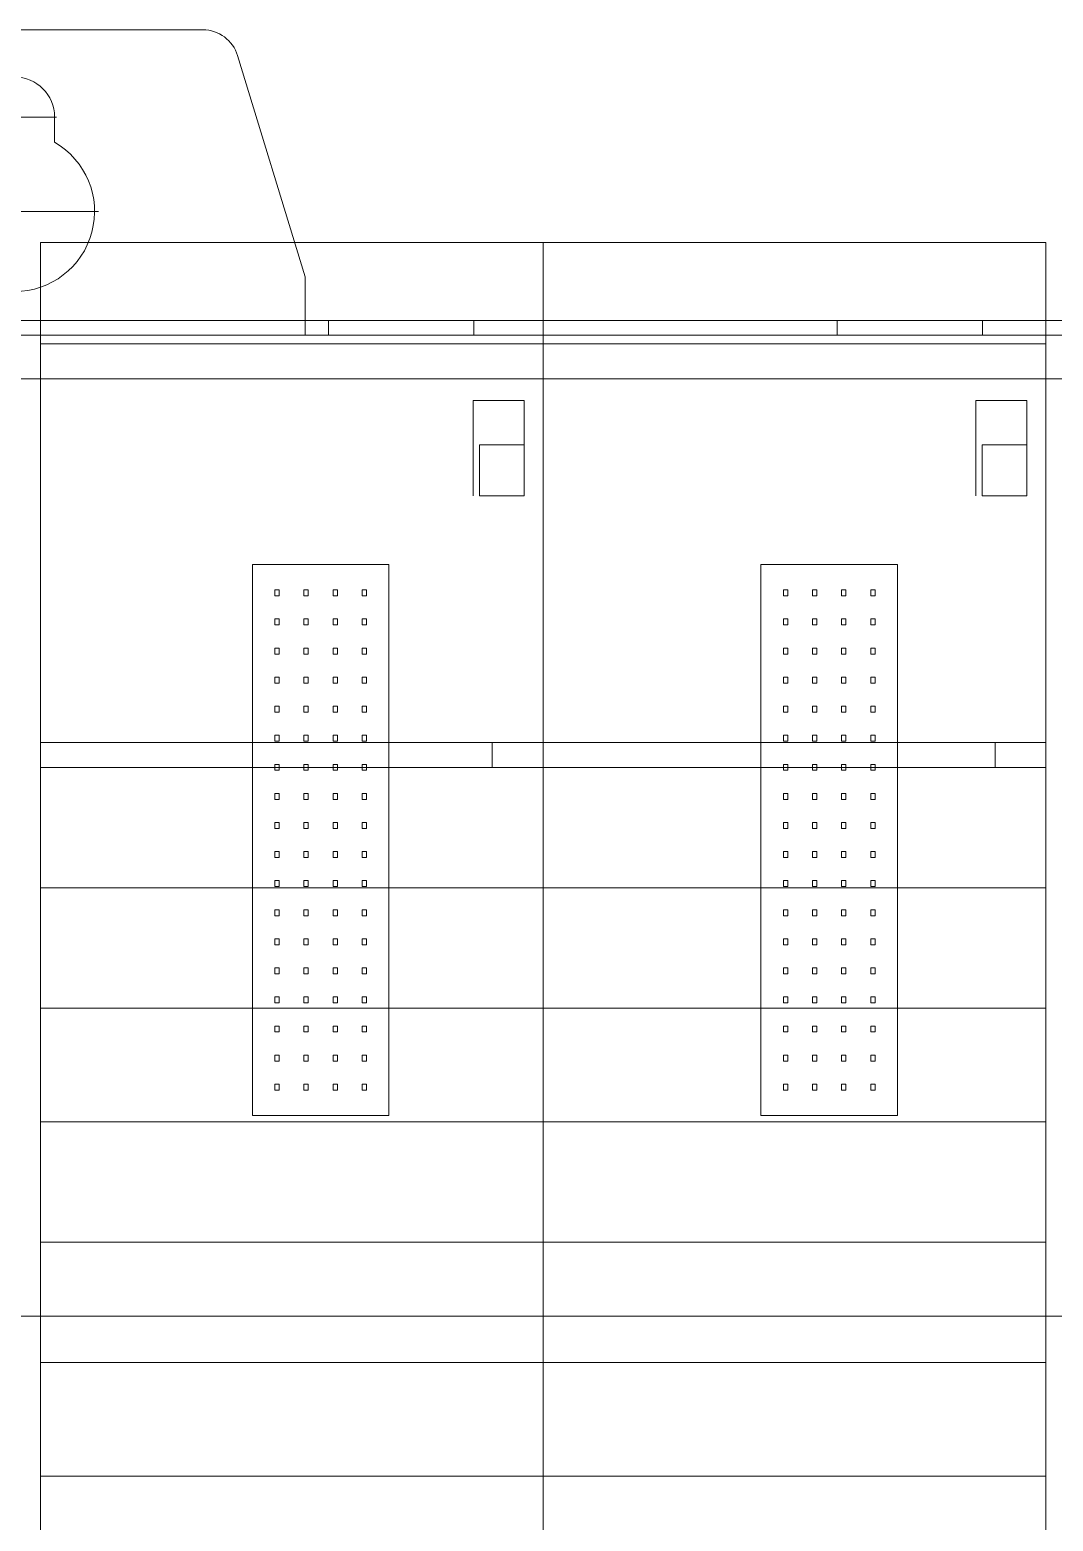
# Model space of a CAD drawing. Header units: millimetres. Extents: x 0 to 3780, y 0 to 2673.
# Drawn here: x 529.9 to 600.3, y 525 to 627.6 of the extents above; entities that cross this region are included whole.
import ezdxf

# ---------------------------------------------------------------- set-up
doc = ezdxf.new("R2010")
doc.units = ezdxf.units.MM
for name, color, linetype, lineweight in [('AM_0', 7, 'Continuous', 5), ('AM_7', 7, 'Continuous', 5), ('AM_9', 6, 'Continuous', 5)]:
    doc.layers.add(name, color=color, linetype=linetype, lineweight=lineweight)

msp = doc.modelspace()

# ---------------------------------------------------------------- linework, layer by layer
at = {"lineweight": 0}
for p, q in [((565.21, 612.95), (530.61, 612.95)), ((599.81, 612.95), (565.21, 612.95)), ((530.61, 605.98), (565.21, 605.98)), ((565.21, 605.98), (599.81, 605.98)), ((560.39, 595.53), (560.39, 602.07)), ((563.9, 602.07), (560.39, 602.07)), ((563.9, 599.03), (563.9, 602.07)), ((594.99, 595.53), (594.99, 602.07)), ((598.5, 602.07), (594.99, 602.07)), ((598.5, 599.03), (598.5, 602.07)), ((560.83, 599.03), (563.9, 599.03)), ((560.83, 599.03), (560.83, 595.53)), ((563.9, 595.53), (563.9, 599.03)), ((595.43, 599.03), (598.5, 599.03)), ((595.43, 599.03), (595.43, 595.53)), ((598.5, 595.53), (598.5, 599.03)), ((560.83, 595.53), (563.9, 595.53)), ((595.43, 595.53), (598.5, 595.53)), ((530.61, 578.56), (565.21, 578.56)), ((561.71, 576.83), (561.71, 578.56)), ((565.21, 578.56), (599.81, 578.56)), ((596.31, 576.83), (596.31, 578.56)), ((530.61, 576.83), (565.21, 576.83)), ((565.21, 576.83), (599.81, 576.83)), ((530.61, 568.55), (565.21, 568.55)), ((565.21, 568.55), (599.81, 568.55)), ((530.61, 560.28), (565.21, 560.28)), ((565.21, 560.28), (599.81, 560.28)), ((530.61, 552.45), (565.21, 552.45)), ((565.21, 552.45), (599.81, 552.45)), ((530.61, 544.18), (565.21, 544.18)), ((565.21, 544.18), (599.81, 544.18)), ((530.61, 535.9), (565.21, 535.9)), ((565.21, 535.9), (599.81, 535.9)), ((530.61, 528.08), (565.21, 528.08)), ((565.21, 528.08), (599.81, 528.08))]:
    msp.add_line(p, q, dxfattribs=at)
for points in [[(565.21, 470.62), (530.61, 470.62), (530.61, 612.95), (565.21, 612.95)], [(530.61, 612.95), (530.61, 470.62), (565.21, 470.62), (565.21, 612.95)], [(599.81, 470.62), (565.21, 470.62), (565.21, 612.95), (599.81, 612.95)], [(565.21, 612.95), (565.21, 470.62), (599.81, 470.62), (599.81, 612.95)], [(563.9, 595.53), (563.9, 599.03), (560.83, 599.03), (560.83, 595.53)], [(598.5, 595.53), (598.5, 599.03), (595.43, 599.03), (595.43, 595.53)]]:
    msp.add_lwpolyline(points, close=True, dxfattribs=at)
at = {"layer": 'AM_0'}
for p, q in [((541.79, 627.58), (515.89, 627.58)), ((548.84, 610.58), (544.18, 625.81)), ((531.59, 619.84), (531.59, 621.58)), ((548.84, 607.58), (548.84, 610.58)), ((493.64, 607.58), (668.99, 607.58)), ((493.64, 606.58), (668.99, 606.58)), ((668.99, 603.57), (493.64, 603.57)), ((554.6, 590.8), (545.2, 590.8)), ((545.2, 590.8), (545.2, 552.9)), ((554.6, 552.9), (554.6, 590.8)), ((589.6, 590.8), (580.2, 590.8)), ((580.2, 590.8), (580.2, 552.9)), ((589.6, 552.9), (589.6, 590.8)), ((546.75, 589.05), (546.75, 588.64)), ((547.05, 589.05), (546.75, 589.05)), ((547.05, 588.64), (547.05, 589.05)), ((548.75, 589.05), (548.75, 588.64)), ((549.05, 589.05), (548.75, 589.05)), ((549.05, 588.64), (549.05, 589.05)), ((550.75, 589.05), (550.75, 588.64)), ((551.05, 589.05), (550.75, 589.05)), ((551.05, 588.64), (551.05, 589.05)), ((552.75, 589.05), (552.75, 588.64)), ((553.05, 589.05), (552.75, 589.05)), ((553.05, 588.64), (553.05, 589.05)), ((581.75, 589.05), (581.75, 588.64)), ((582.05, 589.05), (581.75, 589.05)), ((582.05, 588.64), (582.05, 589.05)), ((583.75, 589.05), (583.75, 588.64)), ((584.05, 589.05), (583.75, 589.05)), ((584.05, 588.64), (584.05, 589.05)), ((585.75, 589.05), (585.75, 588.64)), ((586.05, 589.05), (585.75, 589.05)), ((586.05, 588.64), (586.05, 589.05)), ((587.75, 589.05), (587.75, 588.64)), ((588.05, 589.05), (587.75, 589.05)), ((588.05, 588.64), (588.05, 589.05)), ((546.75, 588.64), (547.05, 588.64)), ((548.75, 588.64), (549.05, 588.64)), ((550.75, 588.64), (551.05, 588.64)), ((552.75, 588.64), (553.05, 588.64)), ((581.75, 588.64), (582.05, 588.64)), ((583.75, 588.64), (584.05, 588.64)), ((585.75, 588.64), (586.05, 588.64)), ((587.75, 588.64), (588.05, 588.64)), ((546.75, 587.05), (546.75, 586.64)), ((547.05, 587.05), (546.75, 587.05)), ((547.05, 586.64), (547.05, 587.05)), ((548.75, 587.05), (548.75, 586.64)), ((549.05, 587.05), (548.75, 587.05)), ((549.05, 586.64), (549.05, 587.05)), ((550.75, 587.05), (550.75, 586.64)), ((551.05, 587.05), (550.75, 587.05)), ((551.05, 586.64), (551.05, 587.05)), ((552.75, 587.05), (552.75, 586.64)), ((553.05, 587.05), (552.75, 587.05)), ((553.05, 586.64), (553.05, 587.05)), ((581.75, 587.05), (581.75, 586.64)), ((582.05, 587.05), (581.75, 587.05)), ((582.05, 586.64), (582.05, 587.05)), ((583.75, 587.05), (583.75, 586.64)), ((584.05, 587.05), (583.75, 587.05)), ((584.05, 586.64), (584.05, 587.05)), ((585.75, 587.05), (585.75, 586.64)), ((586.05, 587.05), (585.75, 587.05)), ((586.05, 586.64), (586.05, 587.05)), ((587.75, 587.05), (587.75, 586.64)), ((588.05, 587.05), (587.75, 587.05)), ((588.05, 586.64), (588.05, 587.05)), ((546.75, 586.64), (547.05, 586.64)), ((548.75, 586.64), (549.05, 586.64)), ((550.75, 586.64), (551.05, 586.64)), ((552.75, 586.64), (553.05, 586.64)), ((581.75, 586.64), (582.05, 586.64)), ((583.75, 586.64), (584.05, 586.64)), ((585.75, 586.64), (586.05, 586.64)), ((587.75, 586.64), (588.05, 586.64)), ((546.75, 585.05), (546.75, 584.64)), ((547.05, 585.05), (546.75, 585.05)), ((547.05, 584.64), (547.05, 585.05)), ((548.75, 585.05), (548.75, 584.64)), ((549.05, 585.05), (548.75, 585.05)), ((549.05, 584.64), (549.05, 585.05)), ((550.75, 585.05), (550.75, 584.64)), ((551.05, 585.05), (550.75, 585.05)), ((551.05, 584.64), (551.05, 585.05)), ((552.75, 585.05), (552.75, 584.64)), ((553.05, 585.05), (552.75, 585.05)), ((553.05, 584.64), (553.05, 585.05)), ((581.75, 585.05), (581.75, 584.64)), ((582.05, 585.05), (581.75, 585.05)), ((582.05, 584.64), (582.05, 585.05)), ((583.75, 585.05), (583.75, 584.64)), ((584.05, 585.05), (583.75, 585.05)), ((584.05, 584.64), (584.05, 585.05)), ((585.75, 585.05), (585.75, 584.64)), ((586.05, 585.05), (585.75, 585.05)), ((586.05, 584.64), (586.05, 585.05)), ((587.75, 585.05), (587.75, 584.64)), ((588.05, 585.05), (587.75, 585.05)), ((588.05, 584.64), (588.05, 585.05)), ((546.75, 584.64), (547.05, 584.64)), ((548.75, 584.64), (549.05, 584.64)), ((550.75, 584.64), (551.05, 584.64)), ((552.75, 584.64), (553.05, 584.64)), ((581.75, 584.64), (582.05, 584.64)), ((583.75, 584.64), (584.05, 584.64)), ((585.75, 584.64), (586.05, 584.64)), ((587.75, 584.64), (588.05, 584.64)), ((546.75, 583.05), (546.75, 582.64)), ((547.05, 583.05), (546.75, 583.05)), ((547.05, 582.64), (547.05, 583.05)), ((548.75, 583.05), (548.75, 582.64)), ((549.05, 583.05), (548.75, 583.05)), ((549.05, 582.64), (549.05, 583.05)), ((550.75, 583.05), (550.75, 582.64)), ((551.05, 583.05), (550.75, 583.05)), ((551.05, 582.64), (551.05, 583.05)), ((552.75, 583.05), (552.75, 582.64)), ((553.05, 583.05), (552.75, 583.05)), ((553.05, 582.64), (553.05, 583.05)), ((581.75, 583.05), (581.75, 582.64)), ((582.05, 583.05), (581.75, 583.05)), ((582.05, 582.64), (582.05, 583.05)), ((583.75, 583.05), (583.75, 582.64)), ((584.05, 583.05), (583.75, 583.05)), ((584.05, 582.64), (584.05, 583.05)), ((585.75, 583.05), (585.75, 582.64)), ((586.05, 583.05), (585.75, 583.05)), ((586.05, 582.64), (586.05, 583.05)), ((587.75, 583.05), (587.75, 582.64)), ((588.05, 583.05), (587.75, 583.05)), ((588.05, 582.64), (588.05, 583.05)), ((546.75, 582.64), (547.05, 582.64)), ((548.75, 582.64), (549.05, 582.64)), ((550.75, 582.64), (551.05, 582.64)), ((552.75, 582.64), (553.05, 582.64)), ((581.75, 582.64), (582.05, 582.64)), ((583.75, 582.64), (584.05, 582.64)), ((585.75, 582.64), (586.05, 582.64)), ((587.75, 582.64), (588.05, 582.64)), ((546.75, 581.05), (546.75, 580.64)), ((547.05, 581.05), (546.75, 581.05)), ((547.05, 580.64), (547.05, 581.05)), ((548.75, 581.05), (548.75, 580.64)), ((549.05, 581.05), (548.75, 581.05)), ((549.05, 580.64), (549.05, 581.05)), ((550.75, 581.05), (550.75, 580.64)), ((551.05, 581.05), (550.75, 581.05)), ((551.05, 580.64), (551.05, 581.05)), ((552.75, 581.05), (552.75, 580.64)), ((553.05, 581.05), (552.75, 581.05)), ((553.05, 580.64), (553.05, 581.05)), ((581.75, 581.05), (581.75, 580.64)), ((582.05, 581.05), (581.75, 581.05)), ((582.05, 580.64), (582.05, 581.05)), ((583.75, 581.05), (583.75, 580.64)), ((584.05, 581.05), (583.75, 581.05)), ((584.05, 580.64), (584.05, 581.05)), ((585.75, 581.05), (585.75, 580.64)), ((586.05, 581.05), (585.75, 581.05)), ((586.05, 580.64), (586.05, 581.05)), ((587.75, 581.05), (587.75, 580.64)), ((588.05, 581.05), (587.75, 581.05)), ((588.05, 580.64), (588.05, 581.05)), ((546.75, 580.64), (547.05, 580.64)), ((548.75, 580.64), (549.05, 580.64)), ((550.75, 580.64), (551.05, 580.64)), ((552.75, 580.64), (553.05, 580.64)), ((581.75, 580.64), (582.05, 580.64)), ((583.75, 580.64), (584.05, 580.64)), ((585.75, 580.64), (586.05, 580.64)), ((587.75, 580.64), (588.05, 580.64)), ((546.75, 579.05), (546.75, 578.64)), ((547.05, 579.05), (546.75, 579.05)), ((546.75, 578.64), (547.05, 578.64)), ((547.05, 578.64), (547.05, 579.05)), ((548.75, 579.05), (548.75, 578.64)), ((549.05, 579.05), (548.75, 579.05)), ((548.75, 578.64), (549.05, 578.64)), ((549.05, 578.64), (549.05, 579.05)), ((550.75, 579.05), (550.75, 578.64)), ((551.05, 579.05), (550.75, 579.05)), ((550.75, 578.64), (551.05, 578.64)), ((551.05, 578.64), (551.05, 579.05)), ((552.75, 579.05), (552.75, 578.64)), ((553.05, 579.05), (552.75, 579.05)), ((552.75, 578.64), (553.05, 578.64)), ((553.05, 578.64), (553.05, 579.05)), ((581.75, 579.05), (581.75, 578.64)), ((582.05, 579.05), (581.75, 579.05)), ((581.75, 578.64), (582.05, 578.64)), ((582.05, 578.64), (582.05, 579.05)), ((583.75, 579.05), (583.75, 578.64)), ((584.05, 579.05), (583.75, 579.05)), ((583.75, 578.64), (584.05, 578.64)), ((584.05, 578.64), (584.05, 579.05)), ((585.75, 579.05), (585.75, 578.64)), ((586.05, 579.05), (585.75, 579.05)), ((585.75, 578.64), (586.05, 578.64)), ((586.05, 578.64), (586.05, 579.05)), ((587.75, 579.05), (587.75, 578.64)), ((588.05, 579.05), (587.75, 579.05)), ((587.75, 578.64), (588.05, 578.64)), ((588.05, 578.64), (588.05, 579.05)), ((546.75, 577.05), (546.75, 576.64)), ((547.05, 577.05), (546.75, 577.05)), ((546.75, 576.64), (547.05, 576.64)), ((547.05, 576.64), (547.05, 577.05)), ((548.75, 577.05), (548.75, 576.64)), ((549.05, 577.05), (548.75, 577.05)), ((548.75, 576.64), (549.05, 576.64)), ((549.05, 576.64), (549.05, 577.05)), ((550.75, 577.05), (550.75, 576.64)), ((551.05, 577.05), (550.75, 577.05)), ((550.75, 576.64), (551.05, 576.64)), ((551.05, 576.64), (551.05, 577.05)), ((552.75, 577.05), (552.75, 576.64)), ((553.05, 577.05), (552.75, 577.05)), ((552.75, 576.64), (553.05, 576.64)), ((553.05, 576.64), (553.05, 577.05)), ((581.75, 577.05), (581.75, 576.64)), ((582.05, 577.05), (581.75, 577.05)), ((581.75, 576.64), (582.05, 576.64)), ((582.05, 576.64), (582.05, 577.05)), ((583.75, 577.05), (583.75, 576.64)), ((584.05, 577.05), (583.75, 577.05)), ((583.75, 576.64), (584.05, 576.64)), ((584.05, 576.64), (584.05, 577.05)), ((585.75, 577.05), (585.75, 576.64)), ((586.05, 577.05), (585.75, 577.05)), ((585.75, 576.64), (586.05, 576.64)), ((586.05, 576.64), (586.05, 577.05)), ((587.75, 577.05), (587.75, 576.64)), ((588.05, 577.05), (587.75, 577.05)), ((587.75, 576.64), (588.05, 576.64)), ((588.05, 576.64), (588.05, 577.05)), ((546.75, 575.05), (546.75, 574.64)), ((547.05, 575.05), (546.75, 575.05)), ((546.75, 574.64), (547.05, 574.64)), ((547.05, 574.64), (547.05, 575.05)), ((548.75, 575.05), (548.75, 574.64)), ((549.05, 575.05), (548.75, 575.05)), ((548.75, 574.64), (549.05, 574.64)), ((549.05, 574.64), (549.05, 575.05)), ((550.75, 575.05), (550.75, 574.64)), ((551.05, 575.05), (550.75, 575.05)), ((550.75, 574.64), (551.05, 574.64)), ((551.05, 574.64), (551.05, 575.05)), ((552.75, 575.05), (552.75, 574.64)), ((553.05, 575.05), (552.75, 575.05)), ((552.75, 574.64), (553.05, 574.64)), ((553.05, 574.64), (553.05, 575.05)), ((581.75, 575.05), (581.75, 574.64)), ((582.05, 575.05), (581.75, 575.05)), ((581.75, 574.64), (582.05, 574.64)), ((582.05, 574.64), (582.05, 575.05)), ((583.75, 575.05), (583.75, 574.64)), ((584.05, 575.05), (583.75, 575.05)), ((583.75, 574.64), (584.05, 574.64)), ((584.05, 574.64), (584.05, 575.05)), ((585.75, 575.05), (585.75, 574.64)), ((586.05, 575.05), (585.75, 575.05)), ((585.75, 574.64), (586.05, 574.64)), ((586.05, 574.64), (586.05, 575.05)), ((587.75, 575.05), (587.75, 574.64)), ((588.05, 575.05), (587.75, 575.05)), ((587.75, 574.64), (588.05, 574.64)), ((588.05, 574.64), (588.05, 575.05)), ((546.75, 573.05), (546.75, 572.64)), ((547.05, 573.05), (546.75, 573.05)), ((546.75, 572.64), (547.05, 572.64)), ((547.05, 572.64), (547.05, 573.05)), ((548.75, 573.05), (548.75, 572.64)), ((549.05, 573.05), (548.75, 573.05)), ((548.75, 572.64), (549.05, 572.64)), ((549.05, 572.64), (549.05, 573.05)), ((550.75, 573.05), (550.75, 572.64)), ((551.05, 573.05), (550.75, 573.05)), ((550.75, 572.64), (551.05, 572.64)), ((551.05, 572.64), (551.05, 573.05)), ((552.75, 573.05), (552.75, 572.64)), ((553.05, 573.05), (552.75, 573.05)), ((552.75, 572.64), (553.05, 572.64)), ((553.05, 572.64), (553.05, 573.05)), ((581.75, 573.05), (581.75, 572.64)), ((582.05, 573.05), (581.75, 573.05)), ((581.75, 572.64), (582.05, 572.64)), ((582.05, 572.64), (582.05, 573.05)), ((583.75, 573.05), (583.75, 572.64)), ((584.05, 573.05), (583.75, 573.05)), ((583.75, 572.64), (584.05, 572.64)), ((584.05, 572.64), (584.05, 573.05)), ((585.75, 573.05), (585.75, 572.64)), ((586.05, 573.05), (585.75, 573.05)), ((585.75, 572.64), (586.05, 572.64)), ((586.05, 572.64), (586.05, 573.05)), ((587.75, 573.05), (587.75, 572.64)), ((588.05, 573.05), (587.75, 573.05)), ((587.75, 572.64), (588.05, 572.64)), ((588.05, 572.64), (588.05, 573.05)), ((546.75, 571.05), (546.75, 570.64)), ((547.05, 571.05), (546.75, 571.05)), ((546.75, 570.64), (547.05, 570.64)), ((547.05, 570.64), (547.05, 571.05)), ((548.75, 571.05), (548.75, 570.64)), ((549.05, 571.05), (548.75, 571.05)), ((548.75, 570.64), (549.05, 570.64)), ((549.05, 570.64), (549.05, 571.05)), ((550.75, 571.05), (550.75, 570.64)), ((551.05, 571.05), (550.75, 571.05)), ((550.75, 570.64), (551.05, 570.64)), ((551.05, 570.64), (551.05, 571.05)), ((552.75, 571.05), (552.75, 570.64)), ((553.05, 571.05), (552.75, 571.05)), ((552.75, 570.64), (553.05, 570.64)), ((553.05, 570.64), (553.05, 571.05)), ((581.75, 571.05), (581.75, 570.64)), ((582.05, 571.05), (581.75, 571.05)), ((581.75, 570.64), (582.05, 570.64)), ((582.05, 570.64), (582.05, 571.05)), ((583.75, 571.05), (583.75, 570.64)), ((584.05, 571.05), (583.75, 571.05)), ((583.75, 570.64), (584.05, 570.64)), ((584.05, 570.64), (584.05, 571.05)), ((585.75, 571.05), (585.75, 570.64)), ((586.05, 571.05), (585.75, 571.05)), ((585.75, 570.64), (586.05, 570.64)), ((586.05, 570.64), (586.05, 571.05)), ((587.75, 571.05), (587.75, 570.64)), ((588.05, 571.05), (587.75, 571.05)), ((587.75, 570.64), (588.05, 570.64)), ((588.05, 570.64), (588.05, 571.05)), ((546.75, 569.05), (546.75, 568.64)), ((547.05, 569.05), (546.75, 569.05)), ((546.75, 568.64), (547.05, 568.64)), ((547.05, 568.64), (547.05, 569.05)), ((548.75, 569.05), (548.75, 568.64)), ((549.05, 569.05), (548.75, 569.05)), ((548.75, 568.64), (549.05, 568.64)), ((549.05, 568.64), (549.05, 569.05)), ((550.75, 569.05), (550.75, 568.64)), ((551.05, 569.05), (550.75, 569.05)), ((550.75, 568.64), (551.05, 568.64)), ((551.05, 568.64), (551.05, 569.05)), ((552.75, 569.05), (552.75, 568.64)), ((553.05, 569.05), (552.75, 569.05)), ((552.75, 568.64), (553.05, 568.64)), ((553.05, 568.64), (553.05, 569.05)), ((581.75, 569.05), (581.75, 568.64)), ((582.05, 569.05), (581.75, 569.05)), ((581.75, 568.64), (582.05, 568.64)), ((582.05, 568.64), (582.05, 569.05)), ((583.75, 569.05), (583.75, 568.64)), ((584.05, 569.05), (583.75, 569.05)), ((583.75, 568.64), (584.05, 568.64)), ((584.05, 568.64), (584.05, 569.05)), ((586.05, 569.05), (585.75, 569.05)), ((585.75, 569.05), (585.75, 568.64)), ((585.75, 568.64), (586.05, 568.64)), ((586.05, 568.64), (586.05, 569.05)), ((587.75, 569.05), (587.75, 568.64)), ((588.05, 569.05), (587.75, 569.05)), ((587.75, 568.64), (588.05, 568.64)), ((588.05, 568.64), (588.05, 569.05)), ((546.75, 567.05), (546.75, 566.64)), ((547.05, 567.05), (546.75, 567.05)), ((546.75, 566.64), (547.05, 566.64)), ((547.05, 566.64), (547.05, 567.05)), ((548.75, 567.05), (548.75, 566.64)), ((549.05, 567.05), (548.75, 567.05)), ((548.75, 566.64), (549.05, 566.64)), ((549.05, 566.64), (549.05, 567.05)), ((550.75, 567.05), (550.75, 566.64)), ((551.05, 567.05), (550.75, 567.05)), ((550.75, 566.64), (551.05, 566.64)), ((551.05, 566.64), (551.05, 567.05)), ((552.75, 567.05), (552.75, 566.64)), ((553.05, 567.05), (552.75, 567.05)), ((552.75, 566.64), (553.05, 566.64)), ((553.05, 566.64), (553.05, 567.05)), ((581.75, 567.05), (581.75, 566.64)), ((582.05, 567.05), (581.75, 567.05)), ((581.75, 566.64), (582.05, 566.64)), ((582.05, 566.64), (582.05, 567.05)), ((583.75, 567.05), (583.75, 566.64)), ((584.05, 567.05), (583.75, 567.05)), ((583.75, 566.64), (584.05, 566.64)), ((584.05, 566.64), (584.05, 567.05)), ((585.75, 567.05), (585.75, 566.64)), ((586.05, 567.05), (585.75, 567.05)), ((585.75, 566.64), (586.05, 566.64)), ((586.05, 566.64), (586.05, 567.05)), ((587.75, 567.05), (587.75, 566.64)), ((588.05, 567.05), (587.75, 567.05)), ((587.75, 566.64), (588.05, 566.64)), ((588.05, 566.64), (588.05, 567.05)), ((546.75, 565.05), (546.75, 564.64)), ((547.05, 565.05), (546.75, 565.05)), ((546.75, 564.64), (547.05, 564.64)), ((547.05, 564.64), (547.05, 565.05)), ((548.75, 565.05), (548.75, 564.64)), ((549.05, 565.05), (548.75, 565.05)), ((548.75, 564.64), (549.05, 564.64)), ((549.05, 564.64), (549.05, 565.05)), ((550.75, 565.05), (550.75, 564.64)), ((551.05, 565.05), (550.75, 565.05)), ((550.75, 564.64), (551.05, 564.64)), ((551.05, 564.64), (551.05, 565.05)), ((552.75, 565.05), (552.75, 564.64)), ((553.05, 565.05), (552.75, 565.05)), ((552.75, 564.64), (553.05, 564.64)), ((553.05, 564.64), (553.05, 565.05)), ((581.75, 565.05), (581.75, 564.64)), ((582.05, 565.05), (581.75, 565.05)), ((581.75, 564.64), (582.05, 564.64)), ((582.05, 564.64), (582.05, 565.05)), ((583.75, 565.05), (583.75, 564.64)), ((584.05, 565.05), (583.75, 565.05)), ((583.75, 564.64), (584.05, 564.64)), ((584.05, 564.64), (584.05, 565.05)), ((585.75, 565.05), (585.75, 564.64)), ((586.05, 565.05), (585.75, 565.05)), ((585.75, 564.64), (586.05, 564.64)), ((586.05, 564.64), (586.05, 565.05)), ((587.75, 565.05), (587.75, 564.64)), ((588.05, 565.05), (587.75, 565.05)), ((587.75, 564.64), (588.05, 564.64)), ((588.05, 564.64), (588.05, 565.05)), ((546.75, 563.05), (546.75, 562.64)), ((547.05, 563.05), (546.75, 563.05)), ((546.75, 562.64), (547.05, 562.64)), ((547.05, 562.64), (547.05, 563.05)), ((548.75, 563.05), (548.75, 562.64)), ((549.05, 563.05), (548.75, 563.05)), ((548.75, 562.64), (549.05, 562.64)), ((549.05, 562.64), (549.05, 563.05)), ((550.75, 563.05), (550.75, 562.64)), ((551.05, 563.05), (550.75, 563.05)), ((550.75, 562.64), (551.05, 562.64)), ((551.05, 562.64), (551.05, 563.05)), ((552.75, 563.05), (552.75, 562.64)), ((553.05, 563.05), (552.75, 563.05)), ((552.75, 562.64), (553.05, 562.64)), ((553.05, 562.64), (553.05, 563.05)), ((581.75, 563.05), (581.75, 562.64)), ((582.05, 563.05), (581.75, 563.05)), ((581.75, 562.64), (582.05, 562.64)), ((582.05, 562.64), (582.05, 563.05)), ((583.75, 563.05), (583.75, 562.64)), ((584.05, 563.05), (583.75, 563.05)), ((583.75, 562.64), (584.05, 562.64)), ((584.05, 562.64), (584.05, 563.05)), ((585.75, 563.05), (585.75, 562.64)), ((586.05, 563.05), (585.75, 563.05)), ((585.75, 562.64), (586.05, 562.64)), ((586.05, 562.64), (586.05, 563.05)), ((587.75, 563.05), (587.75, 562.64)), ((588.05, 563.05), (587.75, 563.05)), ((587.75, 562.64), (588.05, 562.64)), ((588.05, 562.64), (588.05, 563.05)), ((546.75, 561.05), (546.75, 560.64)), ((547.05, 561.05), (546.75, 561.05)), ((546.75, 560.64), (547.05, 560.64)), ((547.05, 560.64), (547.05, 561.05)), ((548.75, 561.05), (548.75, 560.64)), ((549.05, 561.05), (548.75, 561.05)), ((548.75, 560.64), (549.05, 560.64)), ((549.05, 560.64), (549.05, 561.05)), ((550.75, 561.05), (550.75, 560.64)), ((551.05, 561.05), (550.75, 561.05)), ((550.75, 560.64), (551.05, 560.64)), ((551.05, 560.64), (551.05, 561.05)), ((552.75, 561.05), (552.75, 560.64)), ((553.05, 561.05), (552.75, 561.05)), ((552.75, 560.64), (553.05, 560.64)), ((553.05, 560.64), (553.05, 561.05)), ((581.75, 561.05), (581.75, 560.64)), ((582.05, 561.05), (581.75, 561.05)), ((581.75, 560.64), (582.05, 560.64)), ((582.05, 560.64), (582.05, 561.05)), ((583.75, 561.05), (583.75, 560.64)), ((584.05, 561.05), (583.75, 561.05)), ((583.75, 560.64), (584.05, 560.64)), ((584.05, 560.64), (584.05, 561.05)), ((585.75, 561.05), (585.75, 560.64)), ((586.05, 561.05), (585.75, 561.05)), ((585.75, 560.64), (586.05, 560.64)), ((586.05, 560.64), (586.05, 561.05)), ((587.75, 561.05), (587.75, 560.64)), ((588.05, 561.05), (587.75, 561.05)), ((587.75, 560.64), (588.05, 560.64)), ((588.05, 560.64), (588.05, 561.05)), ((546.75, 559.05), (546.75, 558.64)), ((547.05, 559.05), (546.75, 559.05)), ((546.75, 558.64), (547.05, 558.64)), ((547.05, 558.64), (547.05, 559.05)), ((548.75, 559.05), (548.75, 558.64)), ((549.05, 559.05), (548.75, 559.05)), ((548.75, 558.64), (549.05, 558.64)), ((549.05, 558.64), (549.05, 559.05)), ((550.75, 559.05), (550.75, 558.64)), ((551.05, 559.05), (550.75, 559.05)), ((550.75, 558.64), (551.05, 558.64)), ((551.05, 558.64), (551.05, 559.05)), ((552.75, 559.05), (552.75, 558.64)), ((553.05, 559.05), (552.75, 559.05)), ((552.75, 558.64), (553.05, 558.64)), ((553.05, 558.64), (553.05, 559.05)), ((581.75, 559.05), (581.75, 558.64)), ((582.05, 559.05), (581.75, 559.05)), ((581.75, 558.64), (582.05, 558.64)), ((582.05, 558.64), (582.05, 559.05)), ((583.75, 559.05), (583.75, 558.64)), ((584.05, 559.05), (583.75, 559.05)), ((583.75, 558.64), (584.05, 558.64)), ((584.05, 558.64), (584.05, 559.05)), ((585.75, 559.05), (585.75, 558.64)), ((586.05, 559.05), (585.75, 559.05)), ((585.75, 558.64), (586.05, 558.64)), ((586.05, 558.64), (586.05, 559.05)), ((587.75, 559.05), (587.75, 558.64)), ((588.05, 559.05), (587.75, 559.05)), ((587.75, 558.64), (588.05, 558.64)), ((588.05, 558.64), (588.05, 559.05)), ((546.75, 557.05), (546.75, 556.64)), ((547.05, 557.05), (546.75, 557.05)), ((546.75, 556.64), (547.05, 556.64)), ((547.05, 556.64), (547.05, 557.05)), ((548.75, 557.05), (548.75, 556.64)), ((549.05, 557.05), (548.75, 557.05)), ((548.75, 556.64), (549.05, 556.64)), ((549.05, 556.64), (549.05, 557.05)), ((550.75, 557.05), (550.75, 556.64)), ((551.05, 557.05), (550.75, 557.05)), ((550.75, 556.64), (551.05, 556.64)), ((551.05, 556.64), (551.05, 557.05)), ((552.75, 557.05), (552.75, 556.64)), ((553.05, 557.05), (552.75, 557.05)), ((552.75, 556.64), (553.05, 556.64)), ((553.05, 556.64), (553.05, 557.05)), ((581.75, 557.05), (581.75, 556.64)), ((582.05, 557.05), (581.75, 557.05)), ((581.75, 556.64), (582.05, 556.64)), ((582.05, 556.64), (582.05, 557.05)), ((583.75, 557.05), (583.75, 556.64)), ((584.05, 557.05), (583.75, 557.05)), ((583.75, 556.64), (584.05, 556.64)), ((584.05, 556.64), (584.05, 557.05)), ((585.75, 557.05), (585.75, 556.64)), ((586.05, 557.05), (585.75, 557.05)), ((585.75, 556.64), (586.05, 556.64)), ((586.05, 556.64), (586.05, 557.05)), ((587.75, 557.05), (587.75, 556.64)), ((588.05, 557.05), (587.75, 557.05)), ((587.75, 556.64), (588.05, 556.64)), ((588.05, 556.64), (588.05, 557.05)), ((546.75, 555.05), (546.75, 554.64)), ((547.05, 555.05), (546.75, 555.05)), ((547.05, 554.64), (547.05, 555.05)), ((548.75, 555.05), (548.75, 554.64)), ((549.05, 555.05), (548.75, 555.05)), ((549.05, 554.64), (549.05, 555.05)), ((550.75, 555.05), (550.75, 554.64)), ((551.05, 555.05), (550.75, 555.05)), ((551.05, 554.64), (551.05, 555.05)), ((552.75, 555.05), (552.75, 554.64)), ((553.05, 555.05), (552.75, 555.05)), ((553.05, 554.64), (553.05, 555.05)), ((581.75, 555.05), (581.75, 554.64)), ((582.05, 555.05), (581.75, 555.05)), ((582.05, 554.64), (582.05, 555.05)), ((583.75, 555.05), (583.75, 554.64)), ((584.05, 555.05), (583.75, 555.05)), ((584.05, 554.64), (584.05, 555.05)), ((585.75, 555.05), (585.75, 554.64)), ((586.05, 555.05), (585.75, 555.05)), ((586.05, 554.64), (586.05, 555.05)), ((587.75, 555.05), (587.75, 554.64)), ((588.05, 555.05), (587.75, 555.05)), ((588.05, 554.64), (588.05, 555.05)), ((546.75, 554.64), (547.05, 554.64)), ((548.75, 554.64), (549.05, 554.64)), ((550.75, 554.64), (551.05, 554.64)), ((552.75, 554.64), (553.05, 554.64)), ((581.75, 554.64), (582.05, 554.64)), ((583.75, 554.64), (584.05, 554.64)), ((585.75, 554.64), (586.05, 554.64)), ((587.75, 554.64), (588.05, 554.64)), ((545.2, 552.9), (554.6, 552.9)), ((580.2, 552.9), (589.6, 552.9)), ((493.64, 539.1), (668.99, 539.1))]:
    msp.add_line(p, q, dxfattribs=at)
for centre, radius, start, end in [((541.79, 625.08), 2.5, 17, 90), ((528.84, 621.58), 2.75, 0, 180), ((528.84, 615.08), 5.5, 120, 60)]:
    msp.add_arc(centre, radius, start, end, dxfattribs=at)
at = {"layer": 'AM_7', "ltscale": 1.5}
for p, q in [((525.95, 621.58), (531.73, 621.58)), ((523.06, 615.08), (534.61, 615.08))]:
    msp.add_line(p, q, dxfattribs=at)
at = {"layer": 'AM_9', "ltscale": 2}
for p, q in [((548.84, 606.58), (548.84, 607.58)), ((550.44, 606.58), (550.44, 607.58)), ((560.44, 606.58), (560.44, 607.58)), ((585.44, 606.58), (585.44, 607.58)), ((595.44, 606.58), (595.44, 607.58))]:
    msp.add_line(p, q, dxfattribs=at)

doc.saveas('drawing.dxf')
